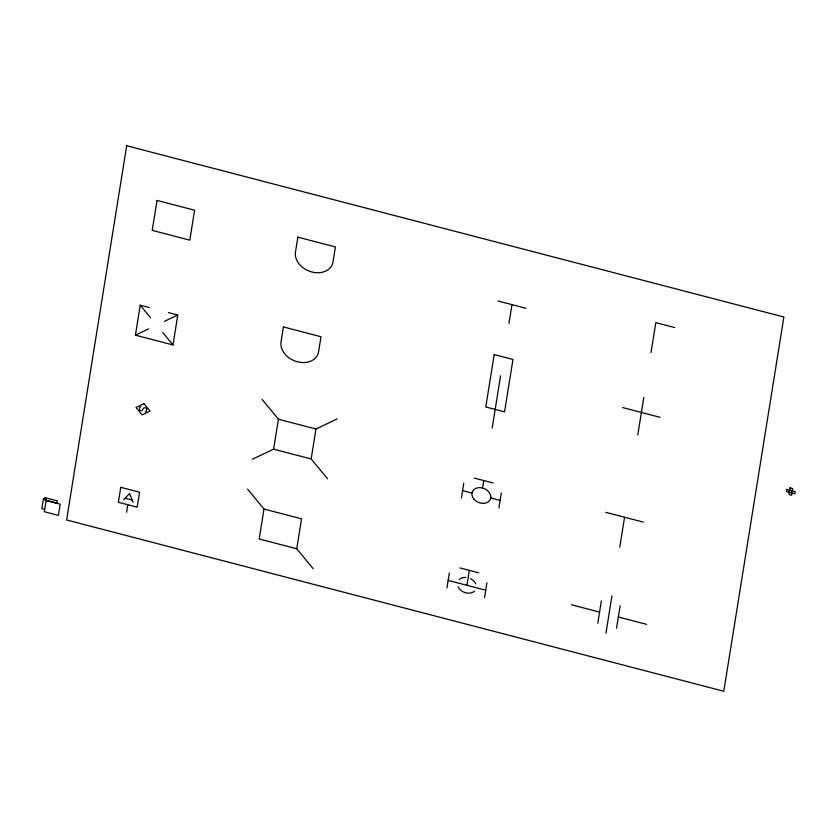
<?xml version="1.0" encoding="UTF-8"?>
<svg xmlns="http://www.w3.org/2000/svg" width="837" height="837" viewBox="0 0 837 837"><rect width="100%" height="100%" fill="white"/><g stroke="black" fill="none" stroke-linecap="round" stroke-linejoin="round"><path stroke-width="1.26" d="M168.383 312.567L177.768 315.015L172.966 344.949L135.416 335.166L140.218 305.223L149.603 307.671M126.565 512.213L127.758 504.732M247.626 489.174L264 509.042L259.198 538.986L296.748 548.769L313.122 568.637M252.429 459.241L273.615 449.166L278.418 419.222L262.044 399.364M296.748 548.769L301.55 518.825L264 509.042M327.539 478.816L311.165 458.948L315.967 429.015L337.154 418.929M446.958 587.919L449.364 572.947M461.375 498.099L463.782 483.127M466.941 585.325L469.337 570.353M482.551 488.023L483.755 480.532M492.166 428.146L500.578 375.75M508.98 323.354L511.993 304.637M484.508 597.702L486.914 582.74M498.925 507.881L501.332 492.92M597.775 623.324L601.374 600.872M605.957 633.253L611.962 595.829M619.778 547.178L624.58 517.235M637.794 434.905L643.799 397.481M651.008 352.565L655.81 322.632L674.591 327.518M616.545 628.221L620.154 605.758M789.165 492.292L789.521 490.084M792.147 493.077L792.503 490.869M123.667 499.762L129.568 493.495L133.052 502.21M135.416 335.166L148.651 328.868M164.533 321.314L177.768 315.015M497.91 300.975L526.065 308.309M622.623 407.556L660.173 417.339M278.418 419.222L315.967 429.015M474.37 478.094L493.139 482.98M605.8 512.349L643.36 522.131M462.579 490.618L471.963 493.056M490.744 497.952L500.128 500.4M273.615 449.166L311.165 458.948M459.952 567.915L478.733 572.801M571.409 604.753L599.574 612.098M618.355 616.995L646.52 624.329M448.161 580.428L485.711 590.221M125.142 498.193L132.183 500.034M46.119 500.505L60.201 504.167L58.402 515.404L44.319 511.731L46.297 499.197L43.482 498.465L41.85 508.634L44.664 509.367M140.218 305.223L150.451 317.642M162.734 332.54L172.966 344.949M474.569 591.089A9.772 7.491 22.7 0 1 465.738 592.816A9.772 7.491 22.7 0 1 458.142 586.81M459.304 579.56A9.772 7.491 22.7 0 1 465.759 577.467M470.446 578.691A9.772 7.491 22.7 0 1 475.73 583.839M140.888 406.782A1.894 1.454 22.7 0 0 139.695 407.797A72.233 55.42 22.7 0 1 139.455 409.011A1.528 1.172 22.7 0 0 141.882 410.496A2.009 1.538 22.7 0 0 142.426 409.942A12.116 9.291 22.7 0 1 143.608 408.215A1.789 1.371 22.7 0 1 145.774 408.037A1.58 1.214 22.7 0 1 146.59 408.885A2.919 2.239 22.7 0 1 146.642 410.224A9.939 7.627 22.7 0 1 146.255 411.134A1.915 1.465 22.7 0 1 145.167 411.825M45.072 497.701L44.706 499.951L57.042 503.163L57.397 500.913L45.072 497.701M126.69 145.743L66.625 519.986L723.796 691.257L783.871 317.014L126.69 145.743M157.042 200.441L152.229 230.374L189.79 240.167L194.592 210.223L157.042 200.441M120.779 487.312L118.373 502.284L137.153 507.17L139.549 492.208L120.779 487.312M283.45 326.953L281.044 341.925A19.533 14.993 22.7 0 0 297.417 361.793A19.533 14.993 22.7 0 0 318.594 351.718L321 336.746L283.45 326.953M297.857 237.133L295.461 252.104A19.533 14.993 22.7 0 0 311.835 271.973A19.533 14.993 22.7 0 0 333.011 261.897L335.417 246.925L297.857 237.133M494.186 354.585L485.784 406.981L504.554 411.877L512.966 359.481L494.186 354.585M786.874 489.404L786.518 491.601L794.794 493.767L795.15 491.56L786.874 489.404M790.044 487.887L788.977 494.583L791.624 495.274L792.691 488.578L790.044 487.887M143.974 403.685L136.033 407.462L142.175 414.911L150.116 411.134L143.974 403.685M474.15 499.396A9.772 7.491 22.7 0 0 490.273 499.49A9.772 7.491 22.7 0 0 479.643 487.636A9.772 7.491 22.7 0 0 474.15 499.396"/></g></svg>
